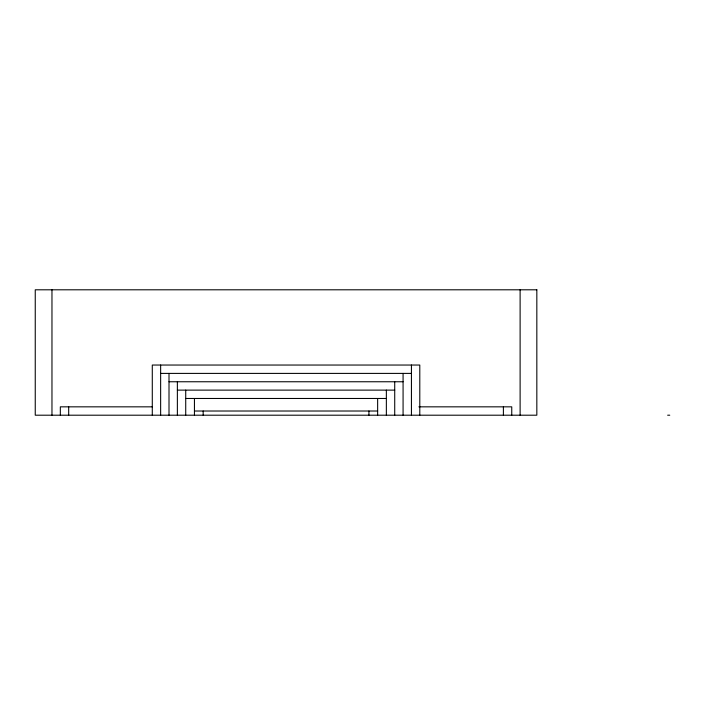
<?xml version="1.0" encoding="UTF-8"?>
<svg xmlns="http://www.w3.org/2000/svg" width="705" height="705" viewBox="0 0 705 705"><rect width="100%" height="100%" fill="white"/><g stroke="black" fill="none" stroke-linecap="round" stroke-linejoin="round"><path stroke-width="1.06" d="M160.643 373.403L411.438 373.403M169.006 381.757L403.075 381.757M177.369 390.121L394.721 390.121M185.723 398.475L386.358 398.475M152.527 406.838L60.33 406.838L60.33 415.201M418.876 406.838L511.751 406.838L511.751 415.201M194.439 411.015L377.642 411.015M667.653 415.201L669.75 415.201M520.114 289.799L520.114 415.201M503.396 406.838L503.396 415.201M419.792 415.201L419.792 365.04L152.289 365.04L152.289 415.201M411.438 365.04L411.438 415.201M403.075 373.403L403.075 415.201M394.721 381.757L394.721 415.201M386.358 390.121L386.358 415.201M377.642 398.475L377.642 415.201M368.926 411.015L368.926 415.201M203.163 411.015L203.163 415.201M194.439 398.475L194.439 415.201M185.723 390.121L185.723 415.201M177.369 381.757L177.369 415.201M169.006 373.403L169.006 415.201M160.643 365.04L160.643 415.201M68.685 406.838L68.685 415.201M51.967 289.799L51.967 415.201M536.831 289.799L35.25 289.799L35.25 415.201L536.831 415.201L536.831 289.799"/></g></svg>
